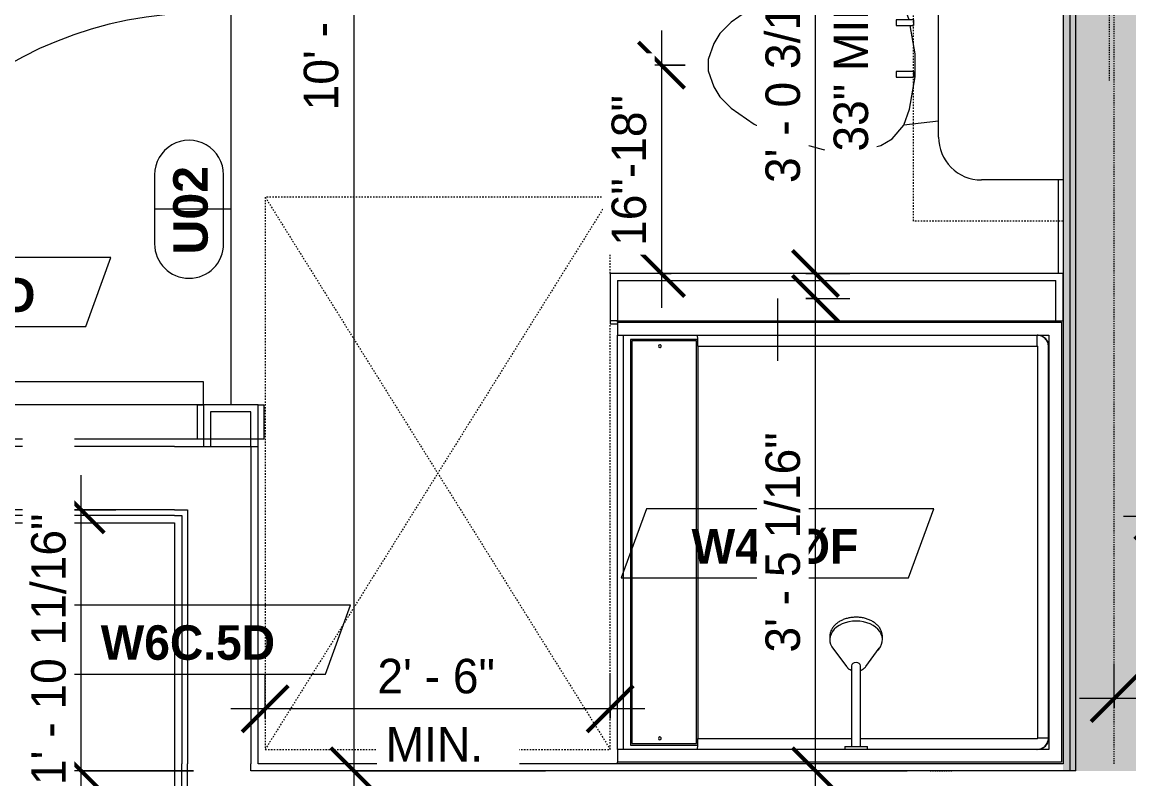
# Model space of a CAD drawing. Header units: inches. Extents: x -4058 to -1781, y 9814 to 12264.
# Drawn here: x -3433.7 to -3337.4, y 11724.1 to 11789.8 of the extents above; entities that cross this region are included whole.
import ezdxf

# ---------------------------------------------------------------- set-up
doc = ezdxf.new("R2010")
doc.units = ezdxf.units.IN
doc.header["$MEASUREMENT"] = 0
doc.linetypes.add('Dash', pattern=[0.25, 0.125, -0.125])
doc.linetypes.add('Dash 3_32_', pattern=[0.1875, 0.09375, -0.09375])
for name, color, linetype, lineweight in [('0-1', 7, 'Continuous', 5), ('A-ANNO-DIMS', 211, 'Continuous', 9), ('A-ANNO-DIMS-32', 211, 'Continuous', 9), ('A-DETL-1', 90, 'Dash 3_32_', 9), ('A-DOOR-2', 31, 'Continuous', 9), ('A-DOOR-IDEN', 31, 'Continuous', 9), ('A-FLOR-2', 192, 'Continuous', 9), ('A-GENM', 5, 'Continuous', 9), ('A-GENM-2', 147, 'Dash', 9), ('A-WALL-1', 7, 'Continuous', 9), ('A-WALL-2', 113, 'Continuous', 9), ('A-WALL-IDEN', 211, 'Continuous', 9), ('I-WALL-1', 1, 'Continuous', 18), ('I-WALL-2', 10, 'Continuous', 5), ('I-WALL-3', 7, 'Continuous', 9), ('P-SANR-FIXT', 6, 'Continuous', 9), ('Q-CASE', 31, 'Continuous', 9), ('Q-CASE-1', 31, 'Dash', 9)]:
    doc.layers.add(name, color=color, linetype=linetype, lineweight=lineweight)
doc.styles.add('Arial_B', font='arialbd.ttf', dxfattribs={"height": 3})
doc.styles.add('Century Gothic', font='ufonts.com_century-gothic.ttf', dxfattribs={"height": 3})
doc.styles.add('Century Gothic_B', font='GOTHICB.TTF', dxfattribs={"height": 3})
doc.dimstyles.new('MARKETING_DIMENSION', dxfattribs={"dimscale": 12, "dimtxt": 3.132505, "dimasz": 0.333333, "dimexe": 0.25, "dimexo": 0.166667, "dimgap": 0.041667, "dimtad": 1, "dimdec": 4, "dimrnd": 0.0625, "dimzin": 3, "dimdsep": 46, "dimlunit": 4, "dimtxsty": 'Century Gothic', "dimblk1": 'OBLIQUE', "dimblk2": 'OBLIQUE', "dimsah": 1, "dimcen": 0.09, "dimdle": 0.25, "dimazin": 0, "dimtfac": 1, "dimtdec": 4, "dimtix": 1, "dimtmove": 0, "dimatfit": 3, "dimfxl": 1, "dimtvp": 1, "dimtfill": 1, "dimfrac": 2, "dimtolj": 1, "dimtzin": 0, "dimarcsym": 2})
doc.dimstyles.new('THE_DIMENSION_STRING', dxfattribs={"dimscale": 12, "dimtxt": 3.132505, "dimasz": 0.333333, "dimexe": 0.25, "dimexo": 0.166667, "dimgap": 0.041667, "dimtad": 1, "dimdec": 4, "dimrnd": 0.0625, "dimzin": 3, "dimdsep": 46, "dimlunit": 4, "dimtxsty": 'Century Gothic', "dimblk1": 'OBLIQUE', "dimblk2": 'OBLIQUE', "dimsah": 1, "dimcen": 0.09, "dimdle": 0.25, "dimazin": 0, "dimtfac": 1, "dimtdec": 4, "dimtix": 1, "dimtmove": 0, "dimatfit": 3, "dimfxl": 1, "dimtvp": 1, "dimtfill": 1, "dimfrac": 2, "dimtolj": 1, "dimtzin": 0, "dimarcsym": 2})
doc.dimstyles.new('THE_DIMENSION_STRING_1', dxfattribs={"dimscale": 12, "dimtxt": 3.132505, "dimasz": 0.333333, "dimexe": 0.25, "dimexo": 0.166667, "dimgap": 0.041667, "dimtad": 1, "dimdec": 4, "dimrnd": 0.0625, "dimzin": 3, "dimdsep": 46, "dimlunit": 4, "dimtxsty": 'Century Gothic', "dimblk1": 'OBLIQUE', "dimblk2": 'OBLIQUE', "dimsah": 1, "dimcen": 0.09, "dimdle": 0.25, "dimazin": 0, "dimtfac": 1, "dimtdec": 4, "dimtix": 1, "dimtmove": 1, "dimatfit": 3, "dimfxl": 1, "dimtvp": 1, "dimtfill": 1, "dimfrac": 2, "dimtolj": 1, "dimtzin": 0, "dimarcsym": 2})
doc.dimstyles.new('THE_DIMENSION_STRING_4', dxfattribs={"dimscale": 12, "dimtxt": 3.132505, "dimasz": 0.333333, "dimexe": 0.25, "dimexo": 0.166667, "dimgap": 0.041667, "dimtad": 1, "dimdec": 4, "dimrnd": 0.0625, "dimzin": 3, "dimdsep": 46, "dimlunit": 4, "dimtxsty": 'Century Gothic', "dimblk1": 'OBLIQUE', "dimblk2": 'OBLIQUE', "dimsah": 1, "dimcen": 0.09, "dimdle": 0.25, "dimazin": 0, "dimtfac": 1, "dimtdec": 4, "dimtix": 1, "dimtmove": 0, "dimatfit": 3, "dimfxl": 1, "dimtvp": 1, "dimtfill": 1, "dimfrac": 2, "dimtolj": 1, "dimtzin": 0, "dimarcsym": 2})
doc.dimstyles.new('THE_DIMENSION_STRING_5', dxfattribs={"dimscale": 12, "dimtxt": 3.132505, "dimasz": 0.333333, "dimexe": 0.25, "dimexo": 0.166667, "dimgap": 0.041667, "dimtad": 1, "dimdec": 4, "dimrnd": 0.0625, "dimzin": 3, "dimdsep": 46, "dimlunit": 4, "dimtxsty": 'Century Gothic', "dimblk1": 'OBLIQUE', "dimblk2": 'OBLIQUE', "dimsah": 1, "dimcen": 0.09, "dimdle": 0.25, "dimazin": 0, "dimtfac": 1, "dimtdec": 4, "dimtix": 1, "dimtmove": 0, "dimatfit": 3, "dimfxl": 1, "dimtvp": 1, "dimtfill": 1, "dimfrac": 2, "dimtolj": 1, "dimtzin": 0, "dimarcsym": 2})

# ---------------------------------------------------------------- blocks, each defined once
blk = doc.blocks.new('CTR - 1st Phase - Common Walls_rvt-1-UNIT PLANS - 2ND FLOOR')
at = {"layer": 'I-WALL-1'}
blk.add_hatch(color=256, dxfattribs=at).paths.add_polyline_path([(-3343.157, 11724.739), (-3342.536, 11724.739), (-3342.536, 12110.339), (-3343.161, 12110.339), (-3343.161, 11724.739)], flags=0)
at = {"layer": 'I-WALL-2'}
for points in [[(-3342.536, 11724.739), (-3342.036, 11724.739), (-3342.036, 12110.339), (-3342.536, 12110.339), (-3342.536, 11725.364)], [(-3342.036, 11724.739), (-3336.536, 11724.739), (-3336.536, 12110.339), (-3342.036, 12110.339), (-3342.036, 11725.364)]]:
    blk.add_hatch(color=256, dxfattribs=at).paths.add_polyline_path(points, flags=0)
at = {"layer": 'A-WALL-1'}
for p, q in [((-3342.536, 11725.364), (-3342.536, 12110.339)), ((-3342.036, 11725.364), (-3342.036, 12110.339)), ((-3420.407, 11752.939), (-3455.524, 11752.939)), ((-3420.407, 11752.939), (-3419.282, 11752.939)), ((-3419.282, 11752.939), (-3413.782, 11752.939)), ((-3413.782, 11752.939), (-3413.782, 11725.364)), ((-3420.407, 11747.439), (-3455.524, 11747.439)), ((-3420.407, 11746.939), (-3455.524, 11746.939)), ((-3420.407, 11747.439), (-3419.782, 11747.439)), ((-3420.407, 11746.939), (-3419.782, 11746.939)), ((-3419.782, 11747.439), (-3419.282, 11747.439)), ((-3419.782, 11746.939), (-3419.782, 11725.364)), ((-3419.282, 11747.439), (-3419.282, 11725.364)), ((-3419.782, 11719.239), (-3419.782, 11725.364)), ((-3419.282, 11724.739), (-3419.282, 11725.364)), ((-3419.282, 11719.239), (-3419.282, 11724.739)), ((-3413.782, 11724.739), (-3413.782, 11725.364)), ((-3343.161, 11724.739), (-3413.782, 11724.739)), ((-3342.536, 11724.739), (-3343.161, 11724.739)), ((-3342.536, 11724.739), (-3342.536, 11725.364)), ((-3342.036, 11724.739), (-3342.536, 11724.739)), ((-3342.036, 11724.739), (-3342.036, 11725.364))]:
    blk.add_line(p, q, dxfattribs=at)
at = {"layer": 'I-WALL-3'}
for p, q in [((-3343.161, 11804.177), (-3343.161, 11763.864)), ((-3420.407, 11753.564), (-3455.524, 11753.564)), ((-3413.782, 11753.564), (-3420.407, 11753.564)), ((-3413.157, 11753.564), (-3413.782, 11753.564)), ((-3413.157, 11725.364), (-3413.157, 11753.564)), ((-3455.524, 11746.314), (-3420.407, 11746.314)), ((-3420.407, 11746.314), (-3420.407, 11725.364)), ((-3420.407, 11725.364), (-3420.407, 11718.739)), ((-3381.907, 11725.364), (-3413.157, 11725.364))]:
    blk.add_line(p, q, dxfattribs=at)
blk = doc.blocks.new('Toilet-Domestic-3D - Toilet-Domestic-3D-V69-UNIT PLANS - 2ND FLOOR')
at = {"layer": 'P-SANR-FIXT'}
for p, q in [((-9.976, 11.75), (-9.976, 18.851)), ((9.976, 18.851), (9.976, 11.75)), ((6.25, 8.024), (-6.25, 8.024)), ((-4.862, 8.024), (-5.209, 5)), ((4.862, 8.024), (5.209, 5)), ((-1, 6), (-3.449, 5.568)), ((1, 6), (-1, 6)), ((3.836, 5.5), (1, 6)), ((-5.209, 5), (-6.401, 4)), ((-3.938, 5.463), (-5.209, 5)), ((5.209, 5), (3.836, 5.5)), ((6.401, 4), (5.209, 5)), ((-6.401, 4), (-6.968, 3)), ((6.968, 3), (6.401, 4)), ((-6.968, 3), (-7.236, 2)), ((7.236, 2), (6.968, 3)), ((-7.236, 2), (-7.413, 0.996)), ((7.413, 0.996), (7.236, 2)), ((-7.413, 0.996), (-7.5, 0)), ((7.5, 0), (7.413, 0.996)), ((-7.5, 0), (-7.326, -1.992)), ((7.326, -1.992), (7.5, 0)), ((-7.326, -1.992), (-6.788, -4)), ((6.788, -4), (7.326, -1.992)), ((-6.788, -4), (-6.06, -6)), ((6.06, -6), (6.788, -4)), ((-6.06, -6), (-5.127, -8)), ((5.127, -8), (6.06, -6)), ((-5.127, -8), (-3.74, -10)), ((3.74, -10), (5.127, -8)), ((-3.74, -10), (-2.74, -11)), ((2.74, -11), (3.74, -10)), ((-2.74, -11), (-1.874, -11.5)), ((-1.874, -11.5), (-0.5, -12)), ((0.5, -12), (1.874, -11.5)), ((1.874, -11.5), (2.74, -11)), ((-0.5, -12), (0.5, -12))]:
    blk.add_line(p, q, dxfattribs=at)
for centre, start, end in [((-6.25, 11.75), 180, 270), ((6.25, 11.75), 270, 360)]:
    blk.add_arc(centre, 3.726, start, end, dxfattribs=at)
blk = doc.blocks.new('ADA Clearances - 30_x48_-V70-UNIT PLANS - 2ND FLOOR')
at = {"layer": 'A-GENM-2'}
for p, q in [((15, -24), (-15, 24)), ((-15, -24), (15, 24)), ((15, 24), (-15, 24)), ((-15, 24), (-15, -13)), ((15, -24), (15, 24)), ((-15, -17.375), (-15, -24)), ((-15, -24), (15, -24))]:
    blk.add_line(p, q, dxfattribs=at)
blk = doc.blocks.new('300 Series Wall Hung Cabinet_326 - 30_-2909953-UNIT PLANS - 2ND FLOOR')
at = {"layer": 'Q-CASE'}
for p, q in [((-2.012, 14.687), (-2.5, 14.687)), ((-2.5, 14.687), (-2.5, 13.188)), ((-2.012, 13.188), (-2.012, 14.687)), ((2.488, 14.687), (2, 14.687)), ((2, 14.687), (2, 13.188)), ((2.488, 13.188), (2.488, 14.687)), ((-2.012, 13.188), (-2.5, 13.188)), ((2.488, 13.188), (2, 13.188))]:
    blk.add_line(p, q, dxfattribs=at)
at = {"layer": 'Q-CASE-1'}
for p, q in [((-15, 0.187), (-15, 13.188)), ((-15, 13.188), (15, 13.188)), ((15, 13.188), (15, 0.187)), ((15, 0.187), (-15, 0.187))]:
    blk.add_line(p, q, dxfattribs=at)
blk = doc.blocks.new('SWING - SINGLE - FLUSH - SWING - FLUSH - 2-10 x 6-8 - PRIVACY-4202132-UNIT PLANS - 2ND FLOOR')
at = {"layer": 'A-DOOR-2'}
for p, q in [((-20, 2.375), (-20, 2.875)), ((-20, 2.875), (-17, 2.875)), ((-17, 2.375), (-20, 2.375)), ((-17, 2.875), (-17, 2.375)), ((17, 2.375), (17, 2.875)), ((17, 2.875), (20, 2.875)), ((20, 2.375), (17, 2.375)), ((20, 2.875), (20, 2.375)), ((-20, -2.375), (-17, -2.375)), ((-20, -2.875), (-20, -2.375)), ((-17, -2.875), (-20, -2.875)), ((-17, -2.375), (-17, -2.875)), ((15, -2.375), (15, -36.383)), ((17, -2.375), (15, -2.375)), ((17, -2.375), (17, -36.383)), ((17, -2.375), (20, -2.375)), ((17, -2.875), (17, -2.375)), ((20, -2.875), (17, -2.875)), ((20, -2.375), (20, -2.875)), ((17, -36.383), (15, -36.383))]:
    blk.add_line(p, q, dxfattribs=at)
blk.add_arc((17, -2.375), 34.067, 180, 266.63431, dxfattribs=at)
blk = doc.blocks.new('The Shower - The Shower-V118-UNIT PLANS - 2ND FLOOR')
at = {"layer": 'P-SANR-FIXT'}
for p, q in [((0, -0.5), (38.5, -0.5)), ((0, -39.25), (0, -0.5)), ((0.125, -39.25), (0.125, -0.625)), ((0.125, -0.625), (38.375, -0.625)), ((38.375, -0.625), (38.375, -39.25)), ((38.5, -0.5), (38.5, -39.25)), ((1.25, -39.25), (1.25, -1.75)), ((1.25, -1.75), (37.25, -1.75)), ((1.731, -1.895), (1.699, -1.915)), ((2.007, -1.78), (1.932, -1.802)), ((36.25, -1.769), (2.253, -1.769)), ((36.25, -1.769), (36.25, -1.75)), ((36.568, -1.802), (36.493, -1.78)), ((36.801, -1.915), (36.772, -1.897)), ((37.25, -1.75), (37.25, -17.516)), ((1.302, -2.432), (1.28, -2.507)), ((1.415, -2.199), (1.397, -2.229)), ((1.578, -2.01), (1.51, -2.078)), ((2.2, -32.266), (2.2, -2.75)), ((36.25, -2.7), (2.253, -2.7)), ((36.3, -18.106), (36.3, -2.753)), ((36.99, -2.078), (36.922, -2.01)), ((37.105, -2.231), (37.085, -2.199)), ((37.22, -2.507), (37.198, -2.432)), ((36.3, -32.266), (36.3, -18.893)), ((37.25, -19.484), (37.25, -39.25)), ((1.625, -32.27), (1.625, -38.125)), ((36.75, -32.38), (1.75, -32.38)), ((1.75, -32.38), (1.75, -37.996)), ((2.2, -32.266), (36.3, -32.266)), ((36.75, -37.996), (36.75, -32.38)), ((36.875, -38.125), (36.875, -32.27)), ((1.625, -38.125), (36.875, -38.125)), ((1.75, -37.996), (36.75, -37.996)), ((0.125, -39.25), (0, -39.25)), ((0.125, -39.25), (1.25, -39.25)), ((1.25, -38.75), (37.25, -38.75)), ((1.25, -39.25), (1.25, -38.75)), ((37.25, -39.25), (1.25, -39.25)), ((37.25, -38.75), (37.25, -39.25)), ((37.25, -39.25), (38.375, -39.25)), ((38.5, -39.25), (38.375, -39.25))]:
    blk.add_line(p, q, dxfattribs=at)
for centre, radius, start, end in [((2.25, -2.75), 1, 90, 180), ((36.25, -2.75), 1, 0, 90), ((2.203, -35.563), 0.125, 0, 180), ((2.203, -35.563), 0.125, 180, 0), ((36.297, -35.563), 0.125, 0, 180), ((36.297, -35.563), 0.125, 180, 0)]:
    blk.add_arc(centre, radius, start, end, dxfattribs=at)
for centre, major_axis, start_param, end_param in [((2.2, -32.284), (0.95, 0), 1.570796, 3.141593), ((36.3, -32.284), (-0.95, 0), 3.141593, 4.712389)]:
    blk.add_ellipse(centre, major_axis=major_axis, ratio=0.019505, start_param=start_param, end_param=end_param, dxfattribs=at)
for points, knots in [([(2.253, -1.769), (2.186, -1.769), (2.056, -1.781), (1.804, -1.857), (1.525, -2.042), (1.34, -2.32), (1.263, -2.572), (1.25, -2.702), (1.25, -2.769)], [-0.001856, -0.001856, -0.001856, -0.001856, 0.123376, 0.248608, 0.499072, 0.749536, 0.874768, 1, 1, 1, 1]), ([(1.752, -1.883), (1.773, -1.871), (1.86, -1.825), (2.026, -1.767), (2.174, -1.75), (2.25, -1.75)], [-0.332096, -0.332096, -0.332096, -0.332096, -0.2857143, -0.1428571, 0, 0, 0, 0]), ([(36.25, -1.75), (36.307, -1.75), (36.419, -1.76), (36.588, -1.803), (36.696, -1.853), (36.75, -1.884)], [-1, -1, -1, -1, -0.8928571, -0.7857143, -0.6665409, -0.6665409, -0.6665409, -0.6665409]), ([(37.25, -2.771), (37.25, -2.705), (37.238, -2.575), (37.162, -2.322), (36.977, -2.044), (36.699, -1.858), (36.447, -1.782), (36.317, -1.769), (36.25, -1.769)], [-0.001856, -0.001856, -0.001856, -0.001856, 0.123376, 0.248608, 0.499072, 0.749536, 0.874768, 1, 1, 1, 1]), ([(36.751, -1.885), (36.794, -1.909), (36.889, -1.974), (36.972, -2.055), (37.014, -2.105)], [-0.666048, -0.666048, -0.666048, -0.666048, -0.5714286, -0.4462442, -0.4462442, -0.4462442, -0.4462442]), ([(1.385, -2.249), (1.409, -2.206), (1.47, -2.117), (1.545, -2.038), (1.589, -2)], [-0.666048, -0.666048, -0.666048, -0.666048, -0.5714286, -0.4597287, -0.4597287, -0.4597287, -0.4597287]), ([(2.253, -2.7), (2.242, -2.7), (2.24, -2.701), (2.23, -2.704), (2.224, -2.707), (2.217, -2.712), (2.212, -2.717), (2.206, -2.725), (2.202, -2.735), (2.201, -2.741), (2.2, -2.747), (2.2, -2.753)], [-1, -1, -1, -1, -0.833333, -0.75, -0.666667, -0.583333, -0.416667, -0.333333, -0.208333, -0.083333, 0, 0, 0, 0]), ([(36.3, -2.753), (36.3, -2.742), (36.299, -2.74), (36.296, -2.73), (36.293, -2.724), (36.288, -2.717), (36.283, -2.712), (36.275, -2.706), (36.265, -2.702), (36.259, -2.7), (36.253, -2.7), (36.247, -2.7)], [-1, -1, -1, -1, -0.833333, -0.75, -0.666667, -0.583333, -0.416667, -0.333333, -0.208333, -0.083333, 0, 0, 0, 0]), ([(37.117, -2.252), (37.129, -2.273), (37.157, -2.326), (37.181, -2.382), (37.193, -2.416)], [-0.332096, -0.332096, -0.332096, -0.332096, -0.2857143, -0.2167295, -0.2167295, -0.2167295, -0.2167295])]:
    blk.add_open_spline(points, degree=3, knots=knots, dxfattribs=at)
for points in [[(1.627, -1.968), (1.665, -1.937), (1.707, -1.909), (1.75, -1.884)], [(36.247, -2.7), (36.248, -2.617), (36.248, -2.452), (36.249, -2.222), (36.249, -2.026), (36.25, -1.877), (36.25, -1.816), (36.25, -1.796)], [(1.25, -2.75), (1.25, -2.735), (1.25, -2.721), (1.251, -2.707)], [(2.2, -2.753), (2.117, -2.752), (1.951, -2.752), (1.72, -2.754), (1.521, -2.756), (1.368, -2.759), (1.272, -2.764), (1.25, -2.767), (1.25, -2.769)], [(1.348, -2.319), (1.359, -2.295), (1.371, -2.272), (1.384, -2.25)], [(37.047, -2.146), (37.072, -2.179), (37.095, -2.214), (37.116, -2.25)], [(37.247, -2.673), (37.249, -2.698), (37.25, -2.724), (37.25, -2.75)]]:
    blk.add_open_spline(points, degree=3, dxfattribs=at)
blk = doc.blocks.new('Shower Head - Shower Head-3260035-UNIT PLANS - 2ND FLOOR')
at = {"layer": 'P-SANR-FIXT'}
for p, q in [((-2.285, 9.815), (-2.285, 9.536)), ((2.285, 9.536), (2.285, 9.815)), ((-2.021, 8.783), (-0.837, 7.194)), ((0.837, 7.194), (2.021, 8.783)), ((-0.394, 7.265), (-0.394, 6.013)), ((0.394, 6.013), (0.394, 7.265)), ((-0.394, 1.002), (-0.394, 0.255)), ((0.394, 0.255), (0.394, 1.002)), ((-0.984, 0.255), (-0.984, 0)), ((-0.984, 0.255), (0.984, 0.255)), ((0.984, 0), (0.984, 0.255)), ((0.984, 0), (-0.984, 0))]:
    blk.add_line(p, q, dxfattribs=at)
at = {"layer": 'P-SANR-FIXT', "flags": 128}
for points in [[(0, 11.488), (-0.089, 11.487), (-0.178, 11.483), (-0.267, 11.476), (-0.355, 11.468), (-0.443, 11.456), (-0.53, 11.443), (-0.616, 11.426), (-0.702, 11.408), (-0.786, 11.387), (-0.869, 11.363), (-0.952, 11.337), (-1.032, 11.309), (-1.111, 11.278), (-1.189, 11.245), (-1.265, 11.21), (-1.339, 11.173), (-1.411, 11.133), (-1.481, 11.092), (-1.548, 11.048), (-1.614, 11.002), (-1.677, 10.955), (-1.737, 10.905), (-1.795, 10.853), (-1.85, 10.8), (-1.903, 10.745), (-1.952, 10.688), (-1.999, 10.629), (-2.042, 10.569), (-2.082, 10.507), (-2.119, 10.444), (-2.152, 10.38), (-2.182, 10.315), (-2.208, 10.248), (-2.23, 10.18), (-2.249, 10.112), (-2.264, 10.043), (-2.275, 9.974), (-2.282, 9.904), (-2.285, 9.833), (-2.285, 9.815)], [(2.285, 9.815), (2.283, 9.885), (2.277, 9.955), (2.267, 10.024), (2.253, 10.094), (2.236, 10.162), (2.214, 10.23), (2.189, 10.297), (2.16, 10.362), (2.128, 10.427), (2.092, 10.49), (2.053, 10.552), (2.011, 10.613), (1.965, 10.672), (1.916, 10.729), (1.865, 10.785), (1.81, 10.839), (1.753, 10.891), (1.693, 10.941), (1.631, 10.99), (1.566, 11.036), (1.499, 11.08), (1.43, 11.122), (1.358, 11.163), (1.285, 11.2), (1.21, 11.236), (1.132, 11.27), (1.054, 11.301), (0.973, 11.33), (0.892, 11.356), (0.809, 11.38), (0.725, 11.402), (0.639, 11.422), (0.553, 11.438), (0.466, 11.453), (0.379, 11.465), (0.291, 11.474), (0.202, 11.481), (0.113, 11.486), (0.024, 11.488), (0, 11.488)], [(-0.837, 7.194), (-0.813, 7.163), (-0.787, 7.133), (-0.76, 7.105), (-0.733, 7.078), (-0.705, 7.052), (-0.676, 7.029), (-0.647, 7.006), (-0.617, 6.985), (-0.587, 6.965), (-0.556, 6.947), (-0.525, 6.93), (-0.494, 6.914), (-0.462, 6.899), (-0.43, 6.885), (-0.398, 6.873)], [(0.394, 6.871), (0.426, 6.883), (0.458, 6.897), (0.489, 6.911), (0.521, 6.927), (0.552, 6.944), (0.582, 6.963), (0.613, 6.982), (0.643, 7.003), (0.672, 7.025), (0.701, 7.049), (0.729, 7.074), (0.756, 7.101), (0.783, 7.129), (0.809, 7.159), (0.834, 7.19), (0.837, 7.194)], [(-0.394, 6.013), (-0.394, 5.808), (-0.394, 5.596), (-0.394, 5.377), (-0.394, 5.15), (-0.394, 4.917), (-0.394, 4.678), (-0.394, 4.433), (-0.394, 4.182), (-0.394, 3.926), (-0.394, 3.666), (-0.394, 3.401), (-0.394, 3.132), (-0.394, 2.86), (-0.394, 2.585), (-0.394, 2.308), (-0.394, 2.028), (-0.394, 1.747), (-0.394, 1.465), (-0.394, 1.182), (-0.394, 1.002)], [(0.394, 1.002), (0.394, 1.285), (0.394, 1.568), (0.394, 1.85), (0.394, 2.131), (0.394, 2.41), (0.394, 2.686), (0.394, 2.96), (0.394, 3.231), (0.394, 3.498), (0.394, 3.761), (0.394, 4.02), (0.394, 4.274), (0.394, 4.523), (0.394, 4.766), (0.394, 5.003), (0.394, 5.234), (0.394, 5.458), (0.394, 5.674), (0.394, 5.884), (0.394, 6.013)]]:
    blk.add_lwpolyline(points, dxfattribs=at)
at = {"layer": 'P-SANR-FIXT'}
for centre, major_axis, start_param, end_param in [((0, 9.536), (-2.285, 0), 4.712389, 6.956384), ((0, 9.536), (2.285, 0), 5.609987, 7.853982), ((0, 7.265), (-0.394, 0), 4.712389, 6.283185), ((0, 7.265), (0.394, 0), 0, 1.570796)]:
    blk.add_ellipse(centre, major_axis=major_axis, ratio=0.707107, start_param=start_param, end_param=end_param, dxfattribs=at)
blk = doc.blocks.new('DIMBLOCK251-UNIT PLANS - 2ND FLOOR')
at = {"layer": 'A-ANNO-DIMS-32'}
for p, q in [((-3364.69, 11764.989), (-3364.69, 11807.177)), ((-3365.518, 11804.177), (-3361.69, 11804.177)), ((-3364.69, 11804.177), (-3365.518, 11804.177)), ((-3365.518, 11767.989), (-3361.69, 11767.989)), ((-3364.69, 11767.989), (-3365.518, 11767.989))]:
    blk.add_line(p, q, dxfattribs=at)
at = {"layer": 'A-ANNO-DIMS-32', "lineweight": 50}
for p, q in [((-3364.69, 11804.177), (-3366.69, 11806.177)), ((-3364.69, 11804.177), (-3362.69, 11802.177)), ((-3364.69, 11767.989), (-3366.69, 11769.989)), ((-3364.69, 11767.989), (-3362.69, 11765.989))]:
    blk.add_line(p, q, dxfattribs=at)
at = {"layer": 'A-ANNO-DIMS-32', "color": 0, "char_height": 3, "attachment_point": 1, "rotation": 90, "line_spacing_factor": 0.984502, "style": 'Century Gothic', "bg_fill": 3, "box_fill_scale": 1.25, "bg_fill_color": 256, "bg_fill_true_color": 13158600, "bg_fill_transparency": 0}
for s, insert, width in [('3\' - 0 3/16"', (-3369.035, 11775.84), 24.5827), ('33" MIN', (-3363.113, 11778.575), 18.01936)]:
    blk.add_mtext(s, dxfattribs=dict(at, insert=insert, width=width))
blk = doc.blocks.new('_Oblique')
at = {"color": 0, "linetype": 'ByBlock', "lineweight": -2}
blk.add_line((-0.5, -0.5), (0.5, 0.5), dxfattribs=at)
blk = doc.blocks.new('Wall Tag - Arch Wall-3956453-UNIT PLANS - 2ND FLOOR')
at = {"layer": 'A-WALL-IDEN'}
for p, q in [((-0.3561, 0.0937), (-0.4244, -0.0937)), ((0.4244, 0.0937), (-0.3561, 0.0937)), ((0.3561, -0.0937), (0.4244, 0.0937)), ((-0.4244, -0.0937), (0.3561, -0.0937))]:
    blk.add_line(p, q, dxfattribs=at)
blk = doc.blocks.new('DIMBLOCK361-UNIT PLANS - 2ND FLOOR')
at = {"layer": 'A-ANNO-DIMS-32', "lineweight": 50}
for p, q in [((-3404.837, 11854.739), (-3406.837, 11856.739)), ((-3404.837, 11854.739), (-3402.837, 11852.739)), ((-3404.837, 11724.739), (-3406.837, 11726.739)), ((-3404.837, 11724.739), (-3402.837, 11722.739))]:
    blk.add_line(p, q, dxfattribs=at)
at = {"layer": 'A-ANNO-DIMS-32'}
for p, q in [((-3404.009, 11854.739), (-3407.837, 11854.739)), ((-3404.837, 11854.739), (-3404.837, 11721.739)), ((-3404.837, 11854.739), (-3404.009, 11854.739)), ((-3388.157, 11724.739), (-3407.837, 11724.739)), ((-3404.837, 11724.739), (-3388.157, 11724.739))]:
    blk.add_line(p, q, dxfattribs=at)
at = {"layer": 'A-ANNO-DIMS-32', "color": 0, "insert": (-3409.183, 11782.157), "char_height": 3, "width": 18.19836, "attachment_point": 1, "rotation": 90, "line_spacing_factor": 0.984502, "style": 'Century Gothic', "bg_fill": 3, "box_fill_scale": 1.25, "bg_fill_color": 256, "bg_fill_true_color": 13158600, "bg_fill_transparency": 0}
blk.add_mtext('10\' - 10"', dxfattribs=at)
blk = doc.blocks.new('Door Tag - Type Mark-2601225-UNIT PLANS - 2ND FLOOR')
at = {"layer": 'A-DOOR-IDEN'}
for p, q in [((0.09375, 0.09375), (-0.09375, 0.09375)), ((-0.09375, -0.09375), (0.09375, -0.09375))]:
    blk.add_line(p, q, dxfattribs=at)
for centre, start, end in [((-0.09375, 0), 90, 270), ((0.09375, 0), 270, 90)]:
    blk.add_arc(centre, 0.09375, start, end, dxfattribs=at)
blk = doc.blocks.new('DIMBLOCK961-UNIT PLANS - 2ND FLOOR')
at = {"layer": 'A-ANNO-DIMS-32', "lineweight": 50}
for p, q in [((-3428.535, 11724.739), (-3430.535, 11726.739)), ((-3428.535, 11724.739), (-3426.535, 11722.739)), ((-3428.535, 11719.239), (-3430.535, 11721.239)), ((-3428.535, 11719.239), (-3426.535, 11717.239))]:
    blk.add_line(p, q, dxfattribs=at)
at = {"layer": 'A-ANNO-DIMS-32'}
for p, q in [((-3418.782, 11724.739), (-3431.535, 11724.739)), ((-3428.535, 11719.239), (-3428.535, 11724.739)), ((-3428.535, 11724.739), (-3418.782, 11724.739)), ((-3418.782, 11719.239), (-3431.535, 11719.239)), ((-3428.535, 11719.239), (-3418.782, 11719.239))]:
    blk.add_line(p, q, dxfattribs=at)
blk.add_ellipse((-3428.535, 11730.203), major_axis=(-13.124, 0), ratio=0.625875, start_param=0, end_param=1.570796, dxfattribs=at)
at = {"layer": 'A-ANNO-DIMS-32', "color": 0, "insert": (-3443.042, 11730.203), "char_height": 3, "width": 13.54435, "attachment_point": 1, "rotation": 90, "line_spacing_factor": 0.984502, "style": 'Century Gothic', "bg_fill": 3, "box_fill_scale": 1.25, "bg_fill_color": 256, "bg_fill_true_color": 13158600, "bg_fill_transparency": 0}
blk.add_mtext('5 1/2"', dxfattribs=at)
blk = doc.blocks.new('DIMBLOCK962-UNIT PLANS - 2ND FLOOR')
at = {"layer": 'A-ANNO-DIMS-32'}
for p, q in [((-3428.535, 11724.739), (-3428.535, 11750.439)), ((-3429.363, 11747.439), (-3425.535, 11747.439)), ((-3428.535, 11747.439), (-3429.363, 11747.439)), ((-3418.782, 11724.739), (-3431.535, 11724.739)), ((-3428.535, 11724.739), (-3418.782, 11724.739))]:
    blk.add_line(p, q, dxfattribs=at)
at = {"layer": 'A-ANNO-DIMS-32', "lineweight": 50}
for p, q in [((-3428.535, 11747.439), (-3430.535, 11749.439)), ((-3428.535, 11747.439), (-3426.535, 11745.439)), ((-3428.535, 11724.739), (-3430.535, 11726.739)), ((-3428.535, 11724.739), (-3426.535, 11722.739))]:
    blk.add_line(p, q, dxfattribs=at)
at = {"layer": 'A-ANNO-DIMS-32', "color": 0, "insert": (-3432.88, 11723.51), "char_height": 3, "width": 30.19138, "attachment_point": 1, "rotation": 90, "line_spacing_factor": 0.984502, "style": 'Century Gothic', "bg_fill": 3, "box_fill_scale": 1.25, "bg_fill_color": 256, "bg_fill_true_color": 13158600, "bg_fill_transparency": 0}
blk.add_mtext('1\' - 10 11/16"', dxfattribs=at)
blk = doc.blocks.new('DIMBLOCK1227-UNIT PLANS - 2ND FLOOR')
at = {"layer": 'A-ANNO-DIMS-32'}
for p, q in [((-3378.07, 11789.083), (-3378.07, 11764.989)), ((-3376.012, 11786.083), (-3381.07, 11786.083)), ((-3378.07, 11786.083), (-3376.012, 11786.083)), ((-3377.241, 11767.989), (-3381.07, 11767.989)), ((-3378.07, 11767.989), (-3377.241, 11767.989))]:
    blk.add_line(p, q, dxfattribs=at)
at = {"layer": 'A-ANNO-DIMS-32', "lineweight": 50}
for p, q in [((-3378.07, 11786.083), (-3380.07, 11788.083)), ((-3378.07, 11786.083), (-3376.07, 11784.083)), ((-3378.07, 11767.989), (-3380.07, 11769.989)), ((-3378.07, 11767.989), (-3376.07, 11765.989))]:
    blk.add_line(p, q, dxfattribs=at)
at = {"layer": 'A-ANNO-DIMS-32', "color": 0, "insert": (-3382.415, 11770.373), "char_height": 3, "width": 15.99069, "attachment_point": 1, "rotation": 90, "line_spacing_factor": 0.984502, "style": 'Century Gothic', "bg_fill": 3, "box_fill_scale": 1.25, "bg_fill_color": 256, "bg_fill_true_color": 13158600, "bg_fill_transparency": 0}
blk.add_mtext('16"-18"', dxfattribs=at)
blk = doc.blocks.new('DIMBLOCK1228-UNIT PLANS - 2ND FLOOR')
at = {"layer": 'A-ANNO-DIMS-32'}
for p, q in [((-3364.69, 11721.739), (-3364.69, 11768.802)), ((-3365.518, 11765.802), (-3361.69, 11765.802)), ((-3364.69, 11765.802), (-3365.518, 11765.802)), ((-3356.724, 11724.739), (-3367.69, 11724.739)), ((-3364.69, 11724.739), (-3356.724, 11724.739))]:
    blk.add_line(p, q, dxfattribs=at)
at = {"layer": 'A-ANNO-DIMS-32', "lineweight": 50}
for p, q in [((-3364.69, 11765.802), (-3366.69, 11767.802)), ((-3364.69, 11765.802), (-3362.69, 11763.802)), ((-3364.69, 11724.739), (-3366.69, 11726.739)), ((-3364.69, 11724.739), (-3362.69, 11722.739))]:
    blk.add_line(p, q, dxfattribs=at)
at = {"layer": 'A-ANNO-DIMS-32', "color": 0, "insert": (-3369.035, 11735.028), "char_height": 3, "width": 24.5827, "attachment_point": 1, "rotation": 90, "line_spacing_factor": 0.984502, "style": 'Century Gothic', "bg_fill": 3, "box_fill_scale": 1.25, "bg_fill_color": 256, "bg_fill_true_color": 13158600, "bg_fill_transparency": 0}
blk.add_mtext('3\' - 5 1/16"', dxfattribs=at)
blk = doc.blocks.new('DIMBLOCK1236-UNIT PLANS - 2ND FLOOR')
at = {"layer": 'A-ANNO-DIMS-32'}
for p, q in [((-3334.911, 11738.931), (-3334.911, 11749.898)), ((-3293.849, 11747.726), (-3293.849, 11743.898)), ((-3293.849, 11746.898), (-3293.849, 11747.726)), ((-3337.911, 11746.898), (-3290.849, 11746.898)), ((-3334.911, 11746.898), (-3334.911, 11738.931))]:
    blk.add_line(p, q, dxfattribs=at)
at = {"layer": 'A-ANNO-DIMS-32', "lineweight": 50}
for p, q in [((-3334.911, 11746.898), (-3332.911, 11748.898)), ((-3293.849, 11746.898), (-3291.849, 11748.898)), ((-3334.911, 11746.898), (-3336.911, 11744.898)), ((-3293.849, 11746.898), (-3295.849, 11744.898))]:
    blk.add_line(p, q, dxfattribs=at)
at = {"layer": 'A-ANNO-DIMS-32', "color": 0, "insert": (-3324.623, 11751.243), "char_height": 3, "width": 24.5827, "attachment_point": 1, "line_spacing_factor": 0.984502, "style": 'Century Gothic', "bg_fill": 3, "box_fill_scale": 1.25, "bg_fill_color": 256, "bg_fill_true_color": 13158600, "bg_fill_transparency": 0}
blk.add_mtext('3\' - 5 1/16"', dxfattribs=at)
blk = doc.blocks.new('DIMBLOCK1248-UNIT PLANS - 2ND FLOOR')
at = {"layer": 'A-ANNO-DIMS-32'}
for p, q in [((-3412.532, 11729.309), (-3412.532, 11733.137)), ((-3382.532, 11729.309), (-3382.532, 11733.137)), ((-3379.532, 11730.137), (-3415.532, 11730.137)), ((-3412.532, 11730.137), (-3412.532, 11729.309)), ((-3382.532, 11730.137), (-3382.532, 11729.309))]:
    blk.add_line(p, q, dxfattribs=at)
at = {"layer": 'A-ANNO-DIMS-32', "lineweight": 50}
for p, q in [((-3412.532, 11730.137), (-3410.532, 11732.137)), ((-3382.532, 11730.137), (-3380.532, 11732.137)), ((-3412.532, 11730.137), (-3414.532, 11728.137)), ((-3382.532, 11730.137), (-3384.532, 11728.137))]:
    blk.add_line(p, q, dxfattribs=at)
at = {"layer": 'A-ANNO-DIMS-32', "color": 0, "char_height": 3, "attachment_point": 1, "line_spacing_factor": 0.984502, "style": 'Century Gothic', "bg_fill": 3, "box_fill_scale": 1.25, "bg_fill_color": 256, "bg_fill_true_color": 13158600, "bg_fill_transparency": 0}
for s, insert, width in [('2\' - 6"', (-3402.777, 11734.483), 12.58969), ('MIN.', (-3402.056, 11728.56), 10.85935)]:
    blk.add_mtext(s, dxfattribs=dict(at, insert=insert, width=width))
blk = doc.blocks.new('DIMBLOCK1472-UNIT PLANS - 2ND FLOOR')
at = {"layer": 'A-ANNO-DIMS-32'}
for p, q in [((-3204.724, 11740.744), (-3204.724, 11728.048)), ((-3204.724, 11731.048), (-3204.724, 11740.744)), ((-3338.724, 11730.22), (-3338.724, 11734.048)), ((-3201.724, 11731.048), (-3341.724, 11731.048)), ((-3338.724, 11731.048), (-3338.724, 11730.22))]:
    blk.add_line(p, q, dxfattribs=at)
at = {"layer": 'A-ANNO-DIMS-32', "lineweight": 50}
for p, q in [((-3338.724, 11731.048), (-3336.724, 11733.048)), ((-3204.724, 11731.048), (-3202.724, 11733.048)), ((-3338.724, 11731.048), (-3340.724, 11729.048)), ((-3204.724, 11731.048), (-3206.724, 11729.048))]:
    blk.add_line(p, q, dxfattribs=at)
at = {"layer": 'A-ANNO-DIMS-32', "color": 0, "insert": (-3278.138, 11735.394), "char_height": 3, "width": 15.39402, "attachment_point": 1, "line_spacing_factor": 0.984502, "style": 'Century Gothic', "bg_fill": 3, "box_fill_scale": 1.25, "bg_fill_color": 256, "bg_fill_true_color": 13158600, "bg_fill_transparency": 0}
blk.add_mtext('11\' - 2"', dxfattribs=at)

msp = doc.modelspace()

# ---------------------------------------------------------------- linework, layer by layer
at = {"layer": 'A-DETL-1'}
for p, q in [((-3338.72374, 11725.3644), (-3338.72374, 12079.3644)), ((-3339.12374, 11784.7394), (-3339.12374, 11804.1769)), ((-3371.15665, 11724.7394), (-3386.15665, 11724.7394)), ((-3354.72374, 11724.7394), (-3352.72374, 11724.7394))]:
    msp.add_line(p, q, dxfattribs=at)
at = {"layer": 'A-DOOR-IDEN'}
msp.add_line((-3415.53165, 11773.5644), (-3422.1521, 11773.5644), dxfattribs=at)
at = {"layer": 'A-FLOR-2'}
for p, q in [((-3415.53165, 11790.5644), (-3415.53165, 11756.5644)), ((-3343.56124, 11767.9894), (-3343.56124, 11776.10692))]:
    msp.add_line(p, q, dxfattribs=at)
at = {"layer": 'A-WALL-2'}
for p, q in [((-3343.15665, 11767.9894), (-3382.53165, 11767.9894)), ((-3382.53165, 11767.9894), (-3382.53165, 11763.6144)), ((-3343.15665, 11763.8644), (-3343.15665, 11767.9894)), ((-3381.90665, 11767.3644), (-3381.90665, 11763.8644)), ((-3381.90665, 11767.3644), (-3343.78165, 11767.3644)), ((-3343.78165, 11763.8644), (-3343.78165, 11767.3644)), ((-3381.90665, 11763.8644), (-3382.53165, 11763.8644)), ((-3382.53165, 11763.6144), (-3381.90665, 11763.6144)), ((-3417.90665, 11756.5644), (-3417.90665, 11752.9394)), ((-3413.15665, 11756.5644), (-3417.90665, 11756.5644)), ((-3413.15665, 11752.9394), (-3413.15665, 11756.5644)), ((-3417.28165, 11755.9394), (-3417.28165, 11752.9394)), ((-3413.78165, 11755.9394), (-3417.28165, 11755.9394)), ((-3413.78165, 11752.9394), (-3413.78165, 11755.9394)), ((-3417.90665, 11752.9394), (-3413.15665, 11752.9394))]:
    msp.add_line(p, q, dxfattribs=at)

# ---------------------------------------------------------------- block references
at = {"layer": '0-1'}
msp.add_blockref('CTR - 1st Phase - Common Walls_rvt-1-UNIT PLANS - 2ND FLOOR', (0, 0), dxfattribs=at)
at = {"layer": 'A-DOOR-2', "rotation": 269.9999999999995}
msp.add_blockref('SWING - SINGLE - FLUSH - SWING - FLUSH - 2-10 x 6-8 - PRIVACY-4202132-UNIT PLANS - 2ND FLOOR', (-3415.53165, 11773.5644), dxfattribs=at)
at = {"layer": 'A-DOOR-IDEN', "xscale": 31.99999999999999, "yscale": 31.99999999999999, "zscale": 31.99999999999999, "rotation": 89.99999999999955}
msp.add_blockref('Door Tag - Type Mark-2601225-UNIT PLANS - 2ND FLOOR', (-3419.1521, 11773.5644), dxfattribs=at)
at = {"layer": 'A-GENM', "rotation": 180}
msp.add_blockref('ADA Clearances - 30_x48_-V70-UNIT PLANS - 2ND FLOOR', (-3397.53165, 11750.6144), dxfattribs=at)
at = {"layer": 'A-WALL-IDEN', "xscale": 31.99999999999999, "yscale": 31.99999999999999, "zscale": 31.99999999999999}
for p in [(-3439.53062, 11766.36236), (-3367.99039, 11744.51264), (-3418.69966, 11736.1519)]:
    msp.add_blockref('Wall Tag - Arch Wall-3956453-UNIT PLANS - 2ND FLOOR', p, dxfattribs=at)
at = {"layer": 'P-SANR-FIXT'}
for name, p, rotation in [('Toilet-Domestic-3D - Toilet-Domestic-3D-V69-UNIT PLANS - 2ND FLOOR', (-3362.01246, 11786.08315), 270.0000000004126), ('The Shower - The Shower-V118-UNIT PLANS - 2ND FLOOR', (-3342.65665, 11763.8644), 270.0000000000445)]:
    msp.add_blockref(name, p, dxfattribs=dict(at, rotation=rotation))
msp.add_blockref('Shower Head - Shower Head-3260035-UNIT PLANS - 2ND FLOOR', (-3361.15665, 11726.6144), dxfattribs=at)
at = {"layer": 'Q-CASE', "rotation": 89.99999999999527}
msp.add_blockref('300 Series Wall Hung Cabinet_326 - 30_-2909953-UNIT PLANS - 2ND FLOOR', (-3342.97374, 11787.5326), dxfattribs=at)

# ---------------------------------------------------------------- texts
at = {"layer": 'A-DOOR-IDEN', "insert": (-3420.53196, 11769.63251), "char_height": 3, "width": 9.393, "attachment_point": 1, "rotation": 90, "style": 'Arial_B'}
msp.add_mtext('U02', dxfattribs=at)
at = {"layer": 'A-WALL-IDEN', "char_height": 3, "attachment_point": 1, "style": 'Century Gothic_B'}
for s, insert, width in [('W6C.5D', (-3447.66623, 11767.6099), 19.594), ('W4DØF', (-3375.45828, 11745.76017), 17.978), ('W6C.5D', (-3426.83527, 11737.39943), 19.594)]:
    msp.add_mtext(s, dxfattribs=dict(at, insert=insert, width=width))

# ---------------------------------------------------------------- next in the draw order: dimensions: what is measured, and where the dimension line sits
at = {"layer": 'A-ANNO-DIMS'}
dim = msp.add_linear_dim(base=(-3404.8374, 11724.7394), p1=(-3402.00897, 11854.7394), p2=(-3386.15665, 11724.7394), angle=90, dimstyle='MARKETING_DIMENSION', override={"dimpost": '<>', "dimfxl": 130.962957}, dxfattribs=at)
dim.commit()
dim.dimension.update_dxf_attribs({"geometry": 'DIMBLOCK361-UNIT PLANS - 2ND FLOOR', "text_midpoint": (-3406.91286, 11789.7394)})
for base, p1, p2, text, dimstyle, override, picture, middle in [((-3364.68986, 11804.1769), (-3367.51829, 11767.9894), (-3367.51829, 11804.1769), '<>\\X33" MIN', 'THE_DIMENSION_STRING', {"dimpost": '<>', "dimfxl": 36.1875}, 'DIMBLOCK251-UNIT PLANS - 2ND FLOOR', (-3364.68986, 11786.08315)), ((-3378.06954, 11767.9894), (-3374.01246, 11786.08315), (-3375.24111, 11767.9894), '16"-18"', 'THE_DIMENSION_STRING_5', {"dimpost": '<>', "dimfxl": 18.135418}, 'DIMBLOCK1227-UNIT PLANS - 2ND FLOOR', (-3380.145, 11777.03627))]:
    dim = msp.add_linear_dim(base=base, p1=p1, p2=p2, angle=90, text=text, dimstyle=dimstyle, override=override, dxfattribs=at)
    dim.commit()
    dim.dimension.update_dxf_attribs({"geometry": picture, "text_midpoint": middle})
dim = msp.add_linear_dim(base=(-3293.84874, 11746.89761), p1=(-3334.91124, 11736.93149), p2=(-3293.84874, 11749.72604), dimstyle='THE_DIMENSION_STRING_5', override={"dimpost": '<>', "dimfxl": 43.009643}, dxfattribs=at)
dim.commit()
dim.dimension.update_dxf_attribs({"geometry": 'DIMBLOCK1236-UNIT PLANS - 2ND FLOOR', "text_midpoint": (-3314.37999, 11749.13928)})
dim = msp.add_linear_dim(base=(-3428.53451, 11724.7394), p1=(-3416.78165, 11719.2394), p2=(-3416.78165, 11724.7394), angle=90, dimstyle='THE_DIMENSION_STRING_1', override={"dimpost": '<>', "dimfxl": 5.5}, dxfattribs=at)
dim.commit()
dim.dimension.update_dxf_attribs({"geometry": 'DIMBLOCK961-UNIT PLANS - 2ND FLOOR', "text_midpoint": (-3441.04236, 11736.97545), "dimtype": 160, "text_rotation": 90})

# ---------------------------------------------------------------- next in the draw order: linework, layer by layer
at = {"layer": 'A-WALL-IDEN'}
msp.add_line((-3367.99039, 11765.8019), (-3367.99039, 11747.93066), dxfattribs=at)

# ---------------------------------------------------------------- next in the draw order: dimensions: what is measured, and where the dimension line sits
at = {"layer": 'A-ANNO-DIMS'}
dim = msp.add_linear_dim(base=(-3428.53451, 11747.4394), p1=(-3416.78165, 11724.7394), p2=(-3431.36294, 11747.4394), angle=90, dimstyle='THE_DIMENSION_STRING_4', override={"dimpost": '<>', "dimfxl": 26.979698}, dxfattribs=at)
dim.commit()
dim.dimension.update_dxf_attribs({"geometry": 'DIMBLOCK962-UNIT PLANS - 2ND FLOOR', "text_midpoint": (-3430.77618, 11736.0894)})
dim = msp.add_linear_dim(base=(-3338.72374, 11731.04838), p1=(-3204.72374, 11742.74399), p2=(-3338.72374, 11728.21995), dimstyle='MARKETING_DIMENSION', override={"dimpost": '<>', "dimfxl": 134.78482}, dxfattribs=at)
dim.commit()
dim.dimension.update_dxf_attribs({"geometry": 'DIMBLOCK1472-UNIT PLANS - 2ND FLOOR', "text_midpoint": (-3271.72374, 11733.0861)})
dim = msp.add_linear_dim(base=(-3412.53165, 11730.13734), p1=(-3382.53165, 11727.30891), p2=(-3412.53165, 11727.30891), angle=0, text='<>\\XMIN.', dimstyle='THE_DIMENSION_STRING_5', override={"dimpost": '<>', "dimfxl": 30}, dxfattribs=at)
dim.commit()
dim.dimension.update_dxf_attribs({"geometry": 'DIMBLOCK1248-UNIT PLANS - 2ND FLOOR', "text_midpoint": (-3397.53165, 11730.13734)})

# ---------------------------------------------------------------- next in the draw order: dimensions: what is measured, and where the dimension line sits
dim = msp.add_linear_dim(base=(-3364.68986, 11765.8019), p1=(-3354.72374, 11724.7394), p2=(-3367.51829, 11765.8019), angle=90, dimstyle='THE_DIMENSION_STRING_5', override={"dimpost": '<>', "dimfxl": 43.009643}, dxfattribs=at)
dim.commit()
dim.dimension.update_dxf_attribs({"geometry": 'DIMBLOCK1228-UNIT PLANS - 2ND FLOOR', "text_midpoint": (-3366.93153, 11745.27065)})

doc.saveas('drawing.dxf')
